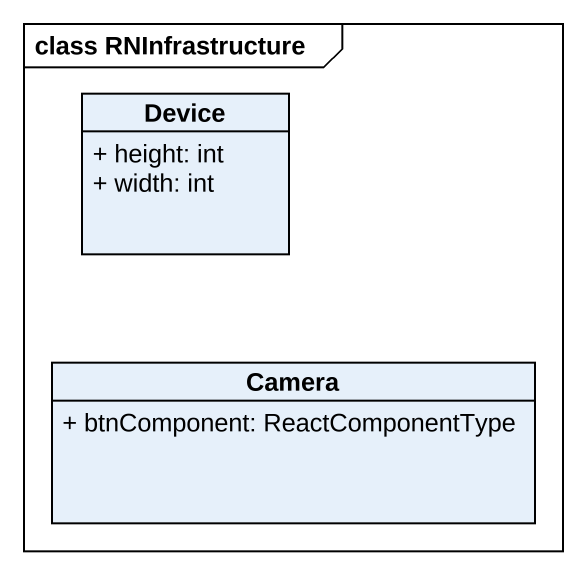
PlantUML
@startuml
mainframe class RNInfrastructure
hide circle
hide empty members
skinparam classAttributeIconSize 0
class Device {
  + height: int
  + width: int
}
class Camera {
  + btnComponent: ReactComponentType
}
@enduml
